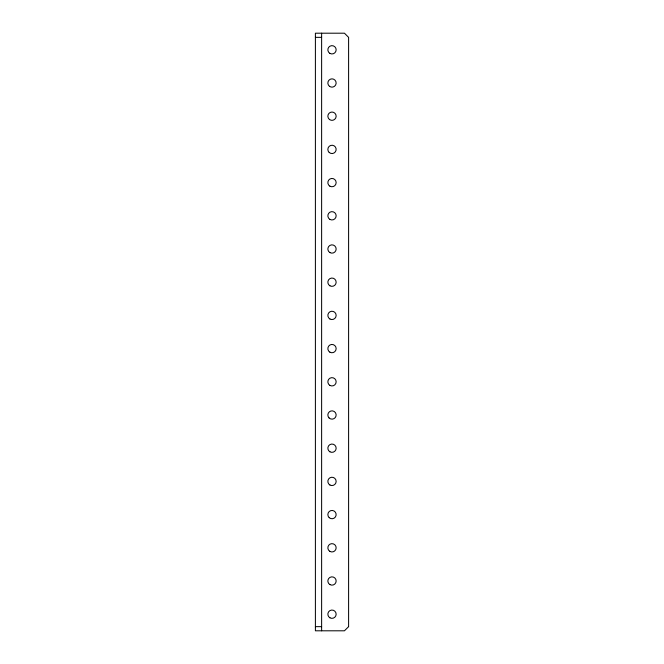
<?xml version="1.0" encoding="UTF-8"?>
<svg xmlns="http://www.w3.org/2000/svg" width="664" height="664" viewBox="0 0 664 664"><rect width="100%" height="100%" fill="white"/><g stroke="black" fill="none" stroke-linecap="round" stroke-linejoin="round"><path stroke-width="1" d="M315.4 37.35L321.625 37.35M315.4 626.65L321.625 626.65M321.625 33.2L321.625 630.8M348.6 626.65L344.45 630.8L315.4 630.8L315.4 33.2L344.45 33.2L348.6 37.35L348.6 626.65M329.585 119.578A4.15 4.15 0 0 0 336.133 116.598A4.15 4.15 0 0 0 330.282 112.423A4.15 4.15 0 0 0 329.585 119.578M329.925 318.994A4.15 4.15 0 0 0 336.15 315.4A4.15 4.15 0 0 0 329.925 311.806A4.15 4.15 0 0 0 329.925 318.994M329.203 517.663A4.15 4.15 0 0 0 336.05 515.488A4.15 4.15 0 0 0 330.747 510.641A4.15 4.15 0 0 0 329.203 517.663M329.195 152.463A4.15 4.15 0 0 0 336.05 150.296A4.15 4.15 0 0 0 330.747 145.441A4.15 4.15 0 0 0 329.195 152.463M329.925 186.194A4.15 4.15 0 0 0 336.15 182.6A4.15 4.15 0 0 0 329.925 179.006A4.15 4.15 0 0 0 329.925 186.194M329.925 219.394A4.15 4.15 0 0 0 336.15 215.8A4.15 4.15 0 0 0 329.925 212.206A4.15 4.15 0 0 0 329.925 219.394M329.925 252.594A4.15 4.15 0 0 0 336.15 249A4.15 4.15 0 0 0 329.925 245.406A4.15 4.15 0 0 0 329.925 252.594M329.925 285.794A4.15 4.15 0 0 0 336.15 282.2A4.15 4.15 0 0 0 329.925 278.606A4.15 4.15 0 0 0 329.925 285.794M329.925 352.194A4.15 4.15 0 0 0 336.15 348.6A4.15 4.15 0 0 0 329.925 345.006A4.15 4.15 0 0 0 329.925 352.194M329.925 385.394A4.15 4.15 0 0 0 336.15 381.8A4.15 4.15 0 0 0 329.925 378.206A4.15 4.15 0 0 0 329.925 385.394M329.062 417.938A4.15 4.15 0 0 0 336.009 416.071A4.15 4.15 0 0 0 330.929 410.991A4.15 4.15 0 0 0 329.062 417.938M329.925 451.794A4.15 4.15 0 0 0 336.15 448.2A4.15 4.15 0 0 0 329.925 444.606A4.15 4.15 0 0 0 329.925 451.794M329.925 484.994A4.15 4.15 0 0 0 336.15 481.4A4.15 4.15 0 0 0 329.925 477.806A4.15 4.15 0 0 0 329.925 484.994M329.742 551.286A4.15 4.15 0 0 0 336.142 548.016A4.15 4.15 0 0 0 330.116 544.106A4.15 4.15 0 0 0 329.742 551.286M329.9 584.577A4.15 4.15 0 0 0 336.15 581.025A4.15 4.15 0 0 0 329.95 577.389A4.15 4.15 0 0 0 329.9 584.577M329.925 617.794A4.15 4.15 0 0 0 336.15 614.2A4.15 4.15 0 0 0 329.925 610.606A4.15 4.15 0 0 0 329.925 617.794M329.859 53.352A4.15 4.15 0 0 0 336.15 49.875A4.15 4.15 0 0 0 329.991 46.173A4.15 4.15 0 0 0 329.859 53.352M329.551 86.353A4.15 4.15 0 0 0 336.125 83.44A4.15 4.15 0 0 0 330.323 79.207A4.15 4.15 0 0 0 329.551 86.353"/></g></svg>
